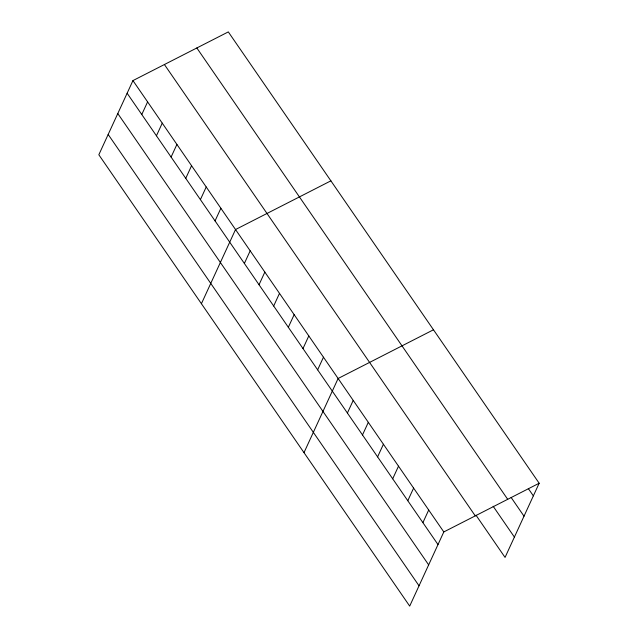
<?xml version="1.0" encoding="UTF-8"?>
<svg xmlns="http://www.w3.org/2000/svg" width="638" height="638" viewBox="0 0 638 638"><rect width="100%" height="100%" fill="white"/><g stroke="black" fill="none" stroke-linecap="round" stroke-linejoin="round"><path stroke-width="0.96" d="M132.943 80.595L98.834 154.763L409.692 606.1L443.809 531.94L539.166 483.237L228.308 31.9L132.943 80.595L443.809 531.94M141.788 114.513L147.601 101.873M156.446 135.79L162.251 123.15M171.096 157.068L176.909 144.435M185.754 178.345L191.559 165.713M200.404 199.622L206.218 186.99M215.062 220.9L220.876 208.267M201.417 303.704L235.526 229.544L330.891 180.841M244.37 263.454L250.184 250.822M259.028 284.731L264.834 272.099M273.678 306.009L279.492 293.376M288.336 327.286L294.15 314.654M302.994 348.563L308.8 335.931M317.644 369.841L323.458 357.208M303.999 452.645L338.116 378.486L433.473 329.782M347.399 413.041L353.213 400.409M362.496 434.964L368.309 422.324M377.6 456.888L383.406 444.247M392.697 478.803L398.511 466.171M407.794 500.726L413.607 488.094M422.898 522.65L428.704 510.017M539.166 483.237L505.057 557.405L475.98 515.177M528.32 488.564L533.352 495.878M511.158 497.504L524.013 516.182M196.839 47.97L507.696 499.307M493.142 506.245L514.395 537.1M164.413 64.526L475.278 515.871M127.129 93.236L437.995 544.573M117.791 113.54L428.656 564.877M108.173 134.458L419.03 585.796"/></g></svg>
